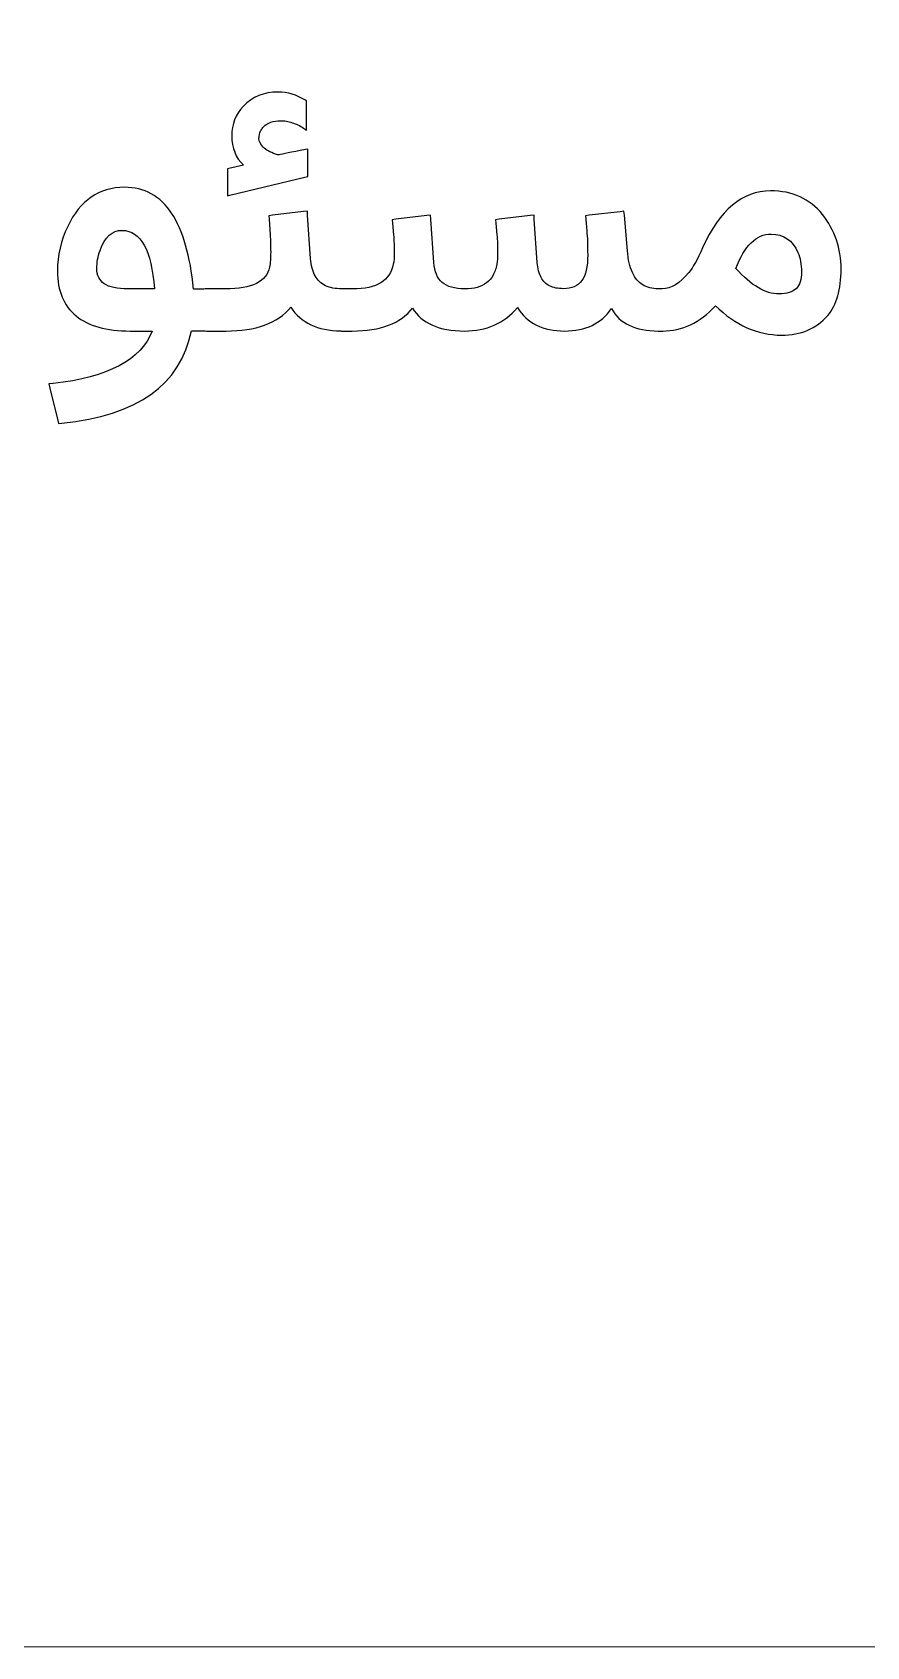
# Model space of a CAD drawing. Header units: millimetres. Extents: x -33 to 258, y -95 to 44.
# Drawn here: x 242.75 to 250.12, y -48.24 to -33.99 of the extents above; entities that cross this region are included whole.
import ezdxf

# ---------------------------------------------------------------- set-up
doc = ezdxf.new("R2010")
doc.units = ezdxf.units.MM
doc.header["$MEASUREMENT"] = 0
doc.layers.add('Layer 1', color=7, linetype='Continuous')

msp = doc.modelspace()

# ---------------------------------------------------------------- linework, layer by layer
at = {"layer": 'Layer 1', "color": 250, "lineweight": 18}
msp.add_open_spline([(211.2956, 1.5563), (211.2956, 1.5563), (255.0956, 1.5563), (255.0956, 1.5563), (256.7479, 1.5563), (258.0956, 0.2086), (258.0956, -1.4437), (258.0956, -1.4437), (258.0956, -45.2437), (258.0956, -45.2437), (258.0956, -46.896), (256.7479, -48.2437), (255.0956, -48.2437), (255.0956, -48.2437), (211.2956, -48.2437), (211.2956, -48.2437), (209.6433, -48.2437), (208.2956, -46.896), (208.2956, -45.2437), (208.2956, -45.2437), (208.2956, -1.4437), (208.2956, -1.4437), (208.2956, 0.2086), (209.6433, 1.5563), (211.2956, 1.5563)], degree=3, knots=[0, 0, 0, 0, 0.125, 0.125, 0.125, 0.25, 0.25, 0.25, 0.375, 0.375, 0.375, 0.5, 0.5, 0.5, 0.625, 0.625, 0.625, 0.75, 0.75, 0.75, 0.875, 0.875, 0.875, 1, 1, 1, 1], dxfattribs=at)
at = {"layer": 'Layer 1', "color": 250}
for points, knots in [([(244.6186, -35.1632), (244.55, -35.0991), (244.516, -35.013), (244.516, -34.9058), (244.516, -34.8038), (244.5494, -34.7171), (244.6169, -34.6451), (244.6979, -34.5606), (244.8, -34.5187), (244.9241, -34.5187), (245.0108, -34.5187), (245.0913, -34.5431), (245.1667, -34.5918), (245.1667, -34.5918), (245.1752, -34.5969), (245.1752, -34.5969), (245.1752, -34.5969), (245.1752, -34.6054), (245.1752, -34.6054), (245.1752, -34.6054), (245.1769, -34.8242), (245.1769, -34.8242), (245.1769, -34.8242), (245.1769, -34.856), (245.1769, -34.856), (245.1769, -34.856), (245.1503, -34.8378), (245.1503, -34.8378), (245.1333, -34.8265), (245.1168, -34.8174), (245.1004, -34.8095), (245.0834, -34.8015), (245.0664, -34.7953), (245.0488, -34.7896), (245.0324, -34.784), (245.0154, -34.7794), (244.9989, -34.776), (244.9814, -34.7738), (244.9643, -34.7726), (244.9473, -34.7726), (244.9145, -34.7726), (244.8856, -34.7772), (244.8612, -34.7862), (244.8357, -34.7947), (244.8147, -34.8078), (244.7983, -34.8242), (244.7937, -34.8288), (244.7892, -34.8339), (244.7858, -34.8395), (244.7818, -34.8446), (244.7779, -34.8497), (244.775, -34.8543), (244.7716, -34.8599), (244.7688, -34.8656), (244.7665, -34.8707), (244.7642, -34.8775), (244.7625, -34.8837), (244.7614, -34.8894), (244.7603, -34.8945), (244.7591, -34.9007), (244.758, -34.9075), (244.7569, -34.9138), (244.7563, -34.9206), (244.7563, -34.9274), (244.7574, -34.9563), (244.7699, -34.9824), (244.7932, -35.0056), (244.8175, -35.0288), (244.8538, -35.0498), (244.9026, -35.0685), (244.915, -35.0731), (244.9252, -35.0742), (244.9343, -35.0719), (244.9621, -35.0663), (245.0392, -35.0515), (245.1667, -35.0271), (245.1667, -35.0271), (245.1866, -35.022), (245.1866, -35.022), (245.1866, -35.022), (245.1866, -35.0419), (245.1866, -35.0419), (245.1866, -35.0419), (245.1866, -35.2511), (245.1866, -35.2511), (245.1866, -35.2511), (245.1866, -35.2647), (245.1866, -35.2647), (245.1866, -35.2647), (245.1735, -35.2681), (245.1735, -35.2681), (245.1735, -35.2681), (244.499, -35.4307), (244.499, -35.4307), (244.499, -35.4307), (244.4774, -35.4353), (244.4774, -35.4353), (244.4774, -35.4353), (244.4774, -35.4137), (244.4774, -35.4137), (244.4774, -35.4137), (244.4774, -35.2097), (244.4774, -35.2097), (244.4774, -35.2097), (244.4774, -35.1966), (244.4774, -35.1966), (244.4774, -35.1966), (244.491, -35.1932), (244.491, -35.1932), (244.491, -35.1932), (244.6186, -35.1632), (244.6186, -35.1632)], [0, 0, 0, 0, 0.027027, 0.027027, 0.027027, 0.0540541, 0.0540541, 0.0540541, 0.0810811, 0.0810811, 0.0810811, 0.1081081, 0.1081081, 0.1081081, 0.1351351, 0.1351351, 0.1351351, 0.1621622, 0.1621622, 0.1621622, 0.1891892, 0.1891892, 0.1891892, 0.2162162, 0.2162162, 0.2162162, 0.2432432, 0.2432432, 0.2432432, 0.2702703, 0.2702703, 0.2702703, 0.2972973, 0.2972973, 0.2972973, 0.3243243, 0.3243243, 0.3243243, 0.3513514, 0.3513514, 0.3513514, 0.3783784, 0.3783784, 0.3783784, 0.4054054, 0.4054054, 0.4054054, 0.4324324, 0.4324324, 0.4324324, 0.4594595, 0.4594595, 0.4594595, 0.4864865, 0.4864865, 0.4864865, 0.5135135, 0.5135135, 0.5135135, 0.5405405, 0.5405405, 0.5405405, 0.5675676, 0.5675676, 0.5675676, 0.5945946, 0.5945946, 0.5945946, 0.6216216, 0.6216216, 0.6216216, 0.6486486, 0.6486486, 0.6486486, 0.6756757, 0.6756757, 0.6756757, 0.7027027, 0.7027027, 0.7027027, 0.7297297, 0.7297297, 0.7297297, 0.7567568, 0.7567568, 0.7567568, 0.7837838, 0.7837838, 0.7837838, 0.8108108, 0.8108108, 0.8108108, 0.8378378, 0.8378378, 0.8378378, 0.8648649, 0.8648649, 0.8648649, 0.8918919, 0.8918919, 0.8918919, 0.9189189, 0.9189189, 0.9189189, 0.9459459, 0.9459459, 0.9459459, 0.972973, 0.972973, 0.972973, 1, 1, 1, 1]), ([(244.1775, -36.2583), (244.1775, -36.2583), (244.2698, -36.2583), (244.2698, -36.2583), (244.2772, -36.2572), (244.285, -36.2566), (244.2932, -36.2566), (244.2932, -36.2566), (244.4581, -36.2566), (244.4581, -36.2566), (244.6945, -36.2566), (244.8255, -36.192), (244.8498, -36.0639), (244.8566, -36.0271), (244.8595, -35.9834), (244.8595, -35.9324), (244.8595, -35.8786), (244.8583, -35.827), (244.8549, -35.7782), (244.8549, -35.7782), (244.8464, -35.6422), (244.8464, -35.6422), (244.8464, -35.6422), (244.843, -35.6104), (244.843, -35.6104), (244.843, -35.6104), (244.8748, -35.607), (244.8748, -35.607), (244.8748, -35.607), (245.1486, -35.5742), (245.1486, -35.5742), (245.1486, -35.5742), (245.1837, -35.5708), (245.1837, -35.5708), (245.1837, -35.5708), (245.1854, -35.6053), (245.1854, -35.6053), (245.1854, -35.6053), (245.2121, -35.9891), (245.2121, -35.9891), (245.216, -36.0509), (245.2296, -36.1019), (245.2517, -36.141), (245.2738, -36.1801), (245.305, -36.2096), (245.3447, -36.2283), (245.3827, -36.2462), (245.4309, -36.2558), (245.4891, -36.2566), (245.4891, -36.2566), (245.49, -36.2566), (245.49, -36.2566), (245.49, -36.2566), (245.4911, -36.2566), (245.4911, -36.2566), (245.4911, -36.2566), (245.4914, -36.2566), (245.4914, -36.2566), (245.4914, -36.2566), (245.4922, -36.2566), (245.4922, -36.2566), (245.4922, -36.2566), (245.4935, -36.2566), (245.4935, -36.2566), (245.4935, -36.2566), (245.4943, -36.2566), (245.4943, -36.2566), (245.4943, -36.2566), (245.4948, -36.2566), (245.4948, -36.2566), (245.4948, -36.2566), (245.4962, -36.2566), (245.4962, -36.2566), (245.4962, -36.2566), (245.4972, -36.2566), (245.4972, -36.2566), (245.4972, -36.2566), (245.4974, -36.2566), (245.4974, -36.2566), (245.4974, -36.2566), (245.4977, -36.2566), (245.4977, -36.2566), (245.4977, -36.2566), (245.4978, -36.2566), (245.4978, -36.2566), (245.4978, -36.2566), (245.4985, -36.2566), (245.4985, -36.2566), (245.4985, -36.2566), (245.4993, -36.2566), (245.4993, -36.2566), (245.4993, -36.2566), (245.5004, -36.2566), (245.5004, -36.2566), (245.5004, -36.2566), (245.501, -36.2566), (245.501, -36.2566), (245.501, -36.2566), (245.5015, -36.2566), (245.5015, -36.2566), (245.5015, -36.2566), (245.5027, -36.2566), (245.5027, -36.2566), (245.5027, -36.2566), (245.504, -36.2566), (245.504, -36.2566), (245.504, -36.2566), (245.5045, -36.2566), (245.5045, -36.2566), (245.5045, -36.2566), (245.5053, -36.2566), (245.5053, -36.2566), (245.5053, -36.2566), (245.5063, -36.2566), (245.5063, -36.2566), (245.5063, -36.2566), (245.5065, -36.2566), (245.5065, -36.2566), (245.5065, -36.2566), (245.5076, -36.2566), (245.5076, -36.2566), (245.5076, -36.2566), (245.5083, -36.2566), (245.5083, -36.2566), (245.5083, -36.2566), (245.5087, -36.2566), (245.5087, -36.2566), (245.5087, -36.2566), (245.5095, -36.2566), (245.5095, -36.2566), (245.5095, -36.2566), (245.5102, -36.2566), (245.5102, -36.2566), (245.5102, -36.2566), (245.5106, -36.2566), (245.5106, -36.2566), (245.5106, -36.2566), (245.5108, -36.2566), (245.5108, -36.2566), (245.5108, -36.2566), (245.5122, -36.2566), (245.5122, -36.2566), (245.5122, -36.2566), (245.5823, -36.2566), (245.5823, -36.2566), (245.6911, -36.2566), (245.7744, -36.2385), (245.8334, -36.2028), (245.8918, -36.1665), (245.9286, -36.1121), (245.9428, -36.039), (245.9484, -36.0146), (245.9513, -35.9783), (245.9513, -35.9296), (245.9513, -35.8831), (245.949, -35.8326), (245.9445, -35.7782), (245.9445, -35.7782), (245.9343, -35.6768), (245.9343, -35.6768), (245.9343, -35.6768), (245.9331, -35.6456), (245.9331, -35.6456), (245.9331, -35.6456), (245.9643, -35.6422), (245.9643, -35.6422), (245.9643, -35.6422), (246.2387, -35.6087), (246.2387, -35.6087), (246.2387, -35.6087), (246.2716, -35.6053), (246.2716, -35.6053), (246.2716, -35.6053), (246.275, -35.6405), (246.275, -35.6405), (246.275, -35.6405), (246.3016, -36.0242), (246.3016, -36.0242), (246.3073, -36.1036), (246.3316, -36.1625), (246.3753, -36.2), (246.4189, -36.2379), (246.4853, -36.2566), (246.5737, -36.2566), (246.6162, -36.2566), (246.653, -36.2521), (246.6842, -36.243), (246.716, -36.2345), (246.7432, -36.2209), (246.7664, -36.2034), (246.7897, -36.1858), (246.8089, -36.1631), (246.8237, -36.1359), (246.839, -36.1093), (246.8503, -36.0764), (246.8577, -36.039), (246.8622, -36.0146), (246.8645, -35.9783), (246.8645, -35.9296), (246.8645, -35.8808), (246.8622, -35.8304), (246.8577, -35.7782), (246.8577, -35.7782), (246.848, -35.6768), (246.848, -35.6768), (246.848, -35.6768), (246.8463, -35.6456), (246.8463, -35.6456), (246.8463, -35.6456), (246.8781, -35.6422), (246.8781, -35.6422), (246.8781, -35.6422), (247.1519, -35.6087), (247.1519, -35.6087), (247.1519, -35.6087), (247.1864, -35.6053), (247.1864, -35.6053), (247.1864, -35.6053), (247.1881, -35.6405), (247.1881, -35.6405), (247.1881, -35.6405), (247.2148, -36.0242), (247.2148, -36.0242), (247.2193, -36.0781), (247.2307, -36.1223), (247.2482, -36.1557), (247.2658, -36.1898), (247.2913, -36.2147), (247.3236, -36.2306), (247.3565, -36.247), (247.3967, -36.2549), (247.4455, -36.2549), (247.5186, -36.2549), (247.573, -36.2311), (247.6088, -36.1841), (247.6439, -36.137), (247.6609, -36.0616), (247.6598, -35.9573), (247.6598, -35.8712), (247.6575, -35.8003), (247.6518, -35.7448), (247.6518, -35.7448), (247.6433, -35.6439), (247.6433, -35.6439), (247.6433, -35.6439), (247.6399, -35.6104), (247.6399, -35.6104), (247.6399, -35.6104), (247.6734, -35.607), (247.6734, -35.607), (247.6734, -35.607), (247.9455, -35.5759), (247.9455, -35.5759), (247.9455, -35.5759), (247.9806, -35.5708), (247.9806, -35.5708), (247.9806, -35.5708), (247.984, -35.6053), (247.984, -35.6053), (247.984, -35.6053), (248.0106, -35.9194), (248.0106, -35.9194), (248.0169, -35.9982), (248.0316, -36.0622), (248.0543, -36.1121), (248.077, -36.162), (248.1076, -36.1983), (248.1456, -36.2215), (248.1835, -36.2444), (248.2285, -36.2563), (248.2819, -36.2566), (248.2819, -36.2566), (248.2834, -36.2566), (248.2834, -36.2566), (248.2834, -36.2566), (248.2844, -36.2566), (248.2844, -36.2566), (248.2844, -36.2566), (248.2845, -36.2566), (248.2845, -36.2566), (248.2845, -36.2566), (248.2847, -36.2566), (248.2847, -36.2566), (248.2847, -36.2566), (248.2851, -36.2566), (248.2851, -36.2566), (248.2851, -36.2566), (248.2853, -36.2566), (248.2853, -36.2566), (248.2853, -36.2566), (248.2857, -36.2566), (248.2857, -36.2566), (248.2857, -36.2566), (248.2864, -36.2566), (248.2864, -36.2566), (248.2864, -36.2566), (248.2872, -36.2566), (248.2872, -36.2566), (248.2872, -36.2566), (248.2873, -36.2566), (248.2873, -36.2566), (248.2873, -36.2566), (248.2874, -36.2566), (248.2874, -36.2566), (248.2874, -36.2566), (248.2876, -36.2566), (248.2876, -36.2566), (248.2876, -36.2566), (248.288, -36.2566), (248.288, -36.2566), (248.288, -36.2566), (248.2881, -36.2566), (248.2881, -36.2566), (248.2881, -36.2566), (248.2884, -36.2566), (248.2884, -36.2566), (248.2884, -36.2566), (248.289, -36.2566), (248.289, -36.2566), (248.289, -36.2566), (248.2891, -36.2566), (248.2891, -36.2566), (248.2891, -36.2566), (248.2898, -36.2566), (248.2898, -36.2566), (248.2898, -36.2566), (248.2902, -36.2566), (248.2902, -36.2566), (248.2902, -36.2566), (248.2906, -36.2566), (248.2906, -36.2566), (248.2906, -36.2566), (248.2914, -36.2566), (248.2914, -36.2566), (248.2914, -36.2566), (248.2915, -36.2566), (248.2915, -36.2566), (248.2915, -36.2566), (248.2924, -36.2566), (248.2924, -36.2566), (248.2924, -36.2566), (248.2926, -36.2566), (248.2926, -36.2566), (248.2926, -36.2566), (248.2935, -36.2566), (248.2935, -36.2566), (248.2935, -36.2566), (248.2939, -36.2566), (248.2939, -36.2566), (248.2939, -36.2566), (248.2946, -36.2566), (248.2946, -36.2566), (248.2946, -36.2566), (248.2953, -36.2566), (248.2953, -36.2566), (248.2953, -36.2566), (248.2957, -36.2566), (248.2957, -36.2566), (248.2957, -36.2566), (248.2966, -36.2566), (248.2966, -36.2566), (248.2966, -36.2566), (248.2969, -36.2566), (248.2969, -36.2566), (248.2969, -36.2566), (248.298, -36.2566), (248.298, -36.2566), (248.298, -36.2566), (248.2981, -36.2566), (248.2981, -36.2566), (248.2981, -36.2566), (248.2994, -36.2566), (248.2994, -36.2566), (248.2994, -36.2566), (248.2995, -36.2566), (248.2995, -36.2566), (248.2995, -36.2566), (248.3006, -36.2566), (248.3006, -36.2566), (248.3006, -36.2566), (248.3009, -36.2566), (248.3009, -36.2566), (248.3009, -36.2566), (248.3018, -36.2566), (248.3018, -36.2566), (248.3018, -36.2566), (248.3023, -36.2566), (248.3023, -36.2566), (248.3023, -36.2566), (248.3031, -36.2566), (248.3031, -36.2566), (248.3031, -36.2566), (248.3036, -36.2566), (248.3036, -36.2566), (248.3036, -36.2566), (248.3043, -36.2566), (248.3043, -36.2566), (248.3043, -36.2566), (248.305, -36.2566), (248.305, -36.2566), (248.305, -36.2566), (248.3055, -36.2566), (248.3055, -36.2566), (248.3055, -36.2566), (248.3063, -36.2566), (248.3063, -36.2566), (248.3063, -36.2566), (248.3066, -36.2566), (248.3066, -36.2566), (248.3066, -36.2566), (248.3075, -36.2566), (248.3075, -36.2566), (248.3075, -36.2566), (248.3077, -36.2566), (248.3077, -36.2566), (248.3077, -36.2566), (248.3087, -36.2566), (248.3087, -36.2566), (248.3087, -36.2566), (248.3088, -36.2566), (248.3088, -36.2566), (248.3088, -36.2566), (248.3097, -36.2566), (248.3097, -36.2566), (248.3097, -36.2566), (248.3098, -36.2566), (248.3098, -36.2566), (248.3098, -36.2566), (248.3106, -36.2566), (248.3106, -36.2566), (248.3106, -36.2566), (248.3108, -36.2566), (248.3108, -36.2566), (248.3108, -36.2566), (248.3114, -36.2566), (248.3114, -36.2566), (248.3114, -36.2566), (248.3117, -36.2566), (248.3117, -36.2566), (248.3117, -36.2566), (248.3122, -36.2566), (248.3122, -36.2566), (248.3122, -36.2566), (248.3125, -36.2566), (248.3125, -36.2566), (248.3125, -36.2566), (248.3128, -36.2566), (248.3128, -36.2566), (248.3128, -36.2566), (248.3132, -36.2566), (248.3132, -36.2566), (248.3132, -36.2566), (248.3138, -36.2566), (248.3138, -36.2566), (248.3138, -36.2566), (248.3139, -36.2566), (248.3139, -36.2566), (248.3139, -36.2566), (248.3142, -36.2566), (248.3142, -36.2566), (248.3142, -36.2566), (248.3144, -36.2566), (248.3144, -36.2566), (248.3144, -36.2566), (248.3145, -36.2566), (248.3145, -36.2566), (248.3145, -36.2566), (248.3155, -36.2566), (248.3155, -36.2566), (248.3155, -36.2566), (248.3165, -36.2566), (248.3165, -36.2566), (248.3957, -36.2556), (248.4746, -36.2075), (248.5531, -36.1121), (248.59, -36.0679), (248.6302, -35.9953), (248.6745, -35.8944), (248.8264, -35.56), (249.0265, -35.3922), (249.2759, -35.3911), (249.3722, -35.3911), (249.4584, -35.4086), (249.5355, -35.4438), (249.6126, -35.4784), (249.6789, -35.5305), (249.7339, -35.6002), (249.8439, -35.738), (249.8983, -35.8984), (249.8983, -36.0821), (249.8983, -36.2617), (249.8592, -36.3984), (249.7804, -36.4925), (249.6806, -36.6075), (249.5446, -36.6648), (249.3722, -36.6648), (249.1585, -36.6648), (248.9641, -36.5786), (248.789, -36.4057), (248.6506, -36.5542), (248.4953, -36.6285), (248.3224, -36.6285), (248.3224, -36.6285), (248.3166, -36.6285), (248.3166, -36.6285), (248.3166, -36.6285), (248.3156, -36.6285), (248.3156, -36.6285), (248.3156, -36.6285), (248.3145, -36.6285), (248.3145, -36.6285), (248.3145, -36.6285), (248.3144, -36.6285), (248.3144, -36.6285), (248.3144, -36.6285), (248.3143, -36.6285), (248.3143, -36.6285), (248.3143, -36.6285), (248.3142, -36.6285), (248.3142, -36.6285), (248.3142, -36.6285), (248.3138, -36.6285), (248.3138, -36.6285), (248.3138, -36.6285), (248.3134, -36.6285), (248.3134, -36.6285), (248.3134, -36.6285), (248.3128, -36.6285), (248.3128, -36.6285), (248.3128, -36.6285), (248.3127, -36.6285), (248.3127, -36.6285), (248.3127, -36.6285), (248.312, -36.6285), (248.312, -36.6285), (248.312, -36.6285), (248.3113, -36.6285), (248.3113, -36.6285), (248.3113, -36.6285), (248.3112, -36.6285), (248.3112, -36.6285), (248.3112, -36.6285), (248.3103, -36.6285), (248.3103, -36.6285), (248.3103, -36.6285), (248.3097, -36.6285), (248.3097, -36.6285), (248.3097, -36.6285), (248.3094, -36.6285), (248.3094, -36.6285), (248.3094, -36.6285), (248.3083, -36.6285), (248.3083, -36.6285), (248.3083, -36.6285), (248.3081, -36.6285), (248.3081, -36.6285), (248.3081, -36.6285), (248.3072, -36.6285), (248.3072, -36.6285), (248.3072, -36.6285), (248.3065, -36.6285), (248.3065, -36.6285), (248.3065, -36.6285), (248.3061, -36.6285), (248.3061, -36.6285), (248.3061, -36.6285), (248.3049, -36.6285), (248.3049, -36.6285), (248.3049, -36.6285), (248.3036, -36.6285), (248.3036, -36.6285), (248.3036, -36.6285), (248.3032, -36.6285), (248.3032, -36.6285), (248.3032, -36.6285), (248.3024, -36.6285), (248.3024, -36.6285), (248.3024, -36.6285), (248.3016, -36.6285), (248.3016, -36.6285), (248.3016, -36.6285), (248.3012, -36.6285), (248.3012, -36.6285), (248.3012, -36.6285), (248.3, -36.6285), (248.3, -36.6285), (248.3, -36.6285), (248.2999, -36.6285), (248.2999, -36.6285), (248.2999, -36.6285), (248.2987, -36.6285), (248.2987, -36.6285), (248.2987, -36.6285), (248.2984, -36.6285), (248.2984, -36.6285), (248.2984, -36.6285), (248.2974, -36.6285), (248.2974, -36.6285), (248.2974, -36.6285), (248.2969, -36.6285), (248.2969, -36.6285), (248.2969, -36.6285), (248.2962, -36.6285), (248.2962, -36.6285), (248.2962, -36.6285), (248.2954, -36.6285), (248.2954, -36.6285), (248.2954, -36.6285), (248.2951, -36.6285), (248.2951, -36.6285), (248.2951, -36.6285), (248.2941, -36.6285), (248.2941, -36.6285), (248.2941, -36.6285), (248.294, -36.6285), (248.294, -36.6285), (248.294, -36.6285), (248.2929, -36.6285), (248.2929, -36.6285), (248.2929, -36.6285), (248.2928, -36.6285), (248.2928, -36.6285), (248.2928, -36.6285), (248.292, -36.6285), (248.292, -36.6285), (248.292, -36.6285), (248.2916, -36.6285), (248.2916, -36.6285), (248.2916, -36.6285), (248.2911, -36.6285), (248.2911, -36.6285), (248.2911, -36.6285), (248.2905, -36.6285), (248.2905, -36.6285), (248.2905, -36.6285), (248.2903, -36.6285), (248.2903, -36.6285), (248.2903, -36.6285), (248.2896, -36.6285), (248.2896, -36.6285), (248.2896, -36.6285), (248.2889, -36.6285), (248.2889, -36.6285), (248.2889, -36.6285), (248.2888, -36.6285), (248.2888, -36.6285), (248.2888, -36.6285), (248.2885, -36.6285), (248.2885, -36.6285), (248.2885, -36.6285), (248.2882, -36.6285), (248.2882, -36.6285), (248.2882, -36.6285), (248.2881, -36.6285), (248.2881, -36.6285), (248.2881, -36.6285), (248.2879, -36.6285), (248.2879, -36.6285), (248.2879, -36.6285), (248.2878, -36.6285), (248.2878, -36.6285), (248.2878, -36.6285), (248.2877, -36.6285), (248.2877, -36.6285), (248.2877, -36.6285), (248.2874, -36.6285), (248.2874, -36.6285), (248.2874, -36.6285), (248.2873, -36.6285), (248.2873, -36.6285), (248.2873, -36.6285), (248.2853, -36.6285), (248.2853, -36.6285), (248.2853, -36.6285), (248.2833, -36.6285), (248.2833, -36.6285), (248.0802, -36.6276), (247.9417, -36.5618), (247.8695, -36.4307), (247.7794, -36.5627), (247.6416, -36.6285), (247.4557, -36.6285), (247.3605, -36.6285), (247.2777, -36.6109), (247.2074, -36.5763), (247.1371, -36.5412), (247.081, -36.4896), (247.0391, -36.421), (246.9229, -36.5593), (246.7664, -36.6285), (246.5708, -36.6285), (246.3469, -36.6274), (246.1939, -36.5599), (246.1123, -36.4261), (246.008, -36.561), (245.8305, -36.6285), (245.5789, -36.6285), (245.5789, -36.6285), (245.5133, -36.6285), (245.5133, -36.6285), (245.5133, -36.6285), (245.5122, -36.6285), (245.5122, -36.6285), (245.5122, -36.6285), (245.5113, -36.6285), (245.5113, -36.6285), (245.5113, -36.6285), (245.5108, -36.6285), (245.5108, -36.6285), (245.5108, -36.6285), (245.5106, -36.6285), (245.5106, -36.6285), (245.5106, -36.6285), (245.5101, -36.6285), (245.5101, -36.6285), (245.5101, -36.6285), (245.5094, -36.6285), (245.5094, -36.6285), (245.5094, -36.6285), (245.5093, -36.6285), (245.5093, -36.6285), (245.5093, -36.6285), (245.5082, -36.6285), (245.5082, -36.6285), (245.5082, -36.6285), (245.5075, -36.6285), (245.5075, -36.6285), (245.5075, -36.6285), (245.507, -36.6285), (245.507, -36.6285), (245.507, -36.6285), (245.5056, -36.6285), (245.5056, -36.6285), (245.5056, -36.6285), (245.5041, -36.6285), (245.5041, -36.6285), (245.5041, -36.6285), (245.5038, -36.6285), (245.5038, -36.6285), (245.5038, -36.6285), (245.5026, -36.6285), (245.5026, -36.6285), (245.5026, -36.6285), (245.5021, -36.6285), (245.5021, -36.6285), (245.5021, -36.6285), (245.5011, -36.6285), (245.5011, -36.6285), (245.5011, -36.6285), (245.5004, -36.6285), (245.5004, -36.6285), (245.5004, -36.6285), (245.4996, -36.6285), (245.4996, -36.6285), (245.4996, -36.6285), (245.4988, -36.6285), (245.4988, -36.6285), (245.4988, -36.6285), (245.4982, -36.6285), (245.4982, -36.6285), (245.4982, -36.6285), (245.4973, -36.6285), (245.4973, -36.6285), (245.4973, -36.6285), (245.497, -36.6285), (245.497, -36.6285), (245.497, -36.6285), (245.4959, -36.6285), (245.4959, -36.6285), (245.4959, -36.6285), (245.4951, -36.6285), (245.4951, -36.6285), (245.4951, -36.6285), (245.4946, -36.6285), (245.4946, -36.6285), (245.4946, -36.6285), (245.4945, -36.6285), (245.4945, -36.6285), (245.4945, -36.6285), (245.4944, -36.6285), (245.4944, -36.6285), (245.4944, -36.6285), (245.4932, -36.6285), (245.4932, -36.6285), (245.4932, -36.6285), (245.492, -36.6285), (245.492, -36.6285), (245.492, -36.6285), (245.4909, -36.6285), (245.4909, -36.6285), (245.4909, -36.6285), (245.4899, -36.6285), (245.4899, -36.6285), (245.4899, -36.6285), (245.489, -36.6285), (245.489, -36.6285), (245.489, -36.6285), (245.4882, -36.6285), (245.4882, -36.6285), (245.4882, -36.6285), (245.4875, -36.6285), (245.4875, -36.6285), (245.4875, -36.6285), (245.4869, -36.6285), (245.4869, -36.6285), (245.4869, -36.6285), (245.4865, -36.6285), (245.4865, -36.6285), (245.4865, -36.6285), (245.4862, -36.6285), (245.4862, -36.6285), (245.4862, -36.6285), (245.486, -36.6285), (245.486, -36.6285), (245.486, -36.6285), (245.4859, -36.6285), (245.4859, -36.6285), (245.4859, -36.6285), (245.4799, -36.6284), (245.4799, -36.6284), (245.4799, -36.6284), (245.4779, -36.6283), (245.4779, -36.6283), (245.275, -36.6246), (245.128, -36.5552), (245.0375, -36.4193), (244.9179, -36.5588), (244.7274, -36.6285), (244.4661, -36.6285), (244.4661, -36.6285), (244.3202, -36.6285), (244.3202, -36.6285), (244.3202, -36.6285), (244.3201, -36.6285), (244.3201, -36.6285), (244.3201, -36.6285), (244.3187, -36.6285), (244.3187, -36.6285), (244.3187, -36.6285), (244.3186, -36.6285), (244.3186, -36.6285), (244.3186, -36.6285), (244.3182, -36.6285), (244.3182, -36.6285), (244.3182, -36.6285), (244.3177, -36.6285), (244.3177, -36.6285), (244.3177, -36.6285), (244.3172, -36.6285), (244.3172, -36.6285), (244.3172, -36.6285), (244.3169, -36.6285), (244.3169, -36.6285), (244.3169, -36.6285), (244.3159, -36.6285), (244.3159, -36.6285), (244.3159, -36.6285), (244.3147, -36.6285), (244.3147, -36.6285), (244.3147, -36.6285), (244.3144, -36.6285), (244.3144, -36.6285), (244.3144, -36.6285), (244.2932, -36.6285), (244.2932, -36.6285), (244.2932, -36.6285), (244.2816, -36.6281), (244.2816, -36.6281), (244.2816, -36.6281), (244.2814, -36.6281), (244.2814, -36.6281), (244.2814, -36.6281), (244.1588, -36.6268), (244.1588, -36.6268), (244.0636, -37.1041), (243.6827, -37.3756), (243.0149, -37.4425), (243.0149, -37.4425), (242.9866, -37.4453), (242.9866, -37.4453), (242.9866, -37.4453), (242.9798, -37.4176), (242.9798, -37.4176), (242.9798, -37.4176), (242.9084, -37.1336), (242.9084, -37.1336), (242.9084, -37.1336), (242.9004, -37.095), (242.9004, -37.095), (242.9004, -37.095), (242.9384, -37.0916), (242.9384, -37.0916), (243.4225, -37.0389), (243.7139, -36.8841), (243.8136, -36.6285), (243.8136, -36.6285), (243.6175, -36.6285), (243.6175, -36.6285), (243.4083, -36.6285), (243.249, -36.5837), (243.1402, -36.4947), (243.0314, -36.4057), (242.9764, -36.2742), (242.9764, -36.1002), (242.9764, -35.9608), (243.0064, -35.8292), (243.0665, -35.7051), (243.1759, -35.475), (243.3431, -35.3599), (243.5676, -35.3599), (243.745, -35.3599), (243.8839, -35.4358), (243.9848, -35.5889), (244.0857, -35.7419), (244.1498, -35.9647), (244.1775, -36.2583)], [0, 0, 0, 0, 0.0032787, 0.0032787, 0.0032787, 0.0065574, 0.0065574, 0.0065574, 0.0098361, 0.0098361, 0.0098361, 0.0131148, 0.0131148, 0.0131148, 0.0163934, 0.0163934, 0.0163934, 0.0196721, 0.0196721, 0.0196721, 0.0229508, 0.0229508, 0.0229508, 0.0262295, 0.0262295, 0.0262295, 0.0295082, 0.0295082, 0.0295082, 0.0327869, 0.0327869, 0.0327869, 0.0360656, 0.0360656, 0.0360656, 0.0393443, 0.0393443, 0.0393443, 0.042623, 0.042623, 0.042623, 0.0459016, 0.0459016, 0.0459016, 0.0491803, 0.0491803, 0.0491803, 0.052459, 0.052459, 0.052459, 0.0557377, 0.0557377, 0.0557377, 0.0590164, 0.0590164, 0.0590164, 0.0622951, 0.0622951, 0.0622951, 0.0655738, 0.0655738, 0.0655738, 0.0688525, 0.0688525, 0.0688525, 0.0721311, 0.0721311, 0.0721311, 0.0754098, 0.0754098, 0.0754098, 0.0786885, 0.0786885, 0.0786885, 0.0819672, 0.0819672, 0.0819672, 0.0852459, 0.0852459, 0.0852459, 0.0885246, 0.0885246, 0.0885246, 0.0918033, 0.0918033, 0.0918033, 0.095082, 0.095082, 0.095082, 0.0983607, 0.0983607, 0.0983607, 0.1016393, 0.1016393, 0.1016393, 0.104918, 0.104918, 0.104918, 0.1081967, 0.1081967, 0.1081967, 0.1114754, 0.1114754, 0.1114754, 0.1147541, 0.1147541, 0.1147541, 0.1180328, 0.1180328, 0.1180328, 0.1213115, 0.1213115, 0.1213115, 0.1245902, 0.1245902, 0.1245902, 0.1278689, 0.1278689, 0.1278689, 0.1311475, 0.1311475, 0.1311475, 0.1344262, 0.1344262, 0.1344262, 0.1377049, 0.1377049, 0.1377049, 0.1409836, 0.1409836, 0.1409836, 0.1442623, 0.1442623, 0.1442623, 0.147541, 0.147541, 0.147541, 0.1508197, 0.1508197, 0.1508197, 0.1540984, 0.1540984, 0.1540984, 0.157377, 0.157377, 0.157377, 0.1606557, 0.1606557, 0.1606557, 0.1639344, 0.1639344, 0.1639344, 0.1672131, 0.1672131, 0.1672131, 0.1704918, 0.1704918, 0.1704918, 0.1737705, 0.1737705, 0.1737705, 0.1770492, 0.1770492, 0.1770492, 0.1803279, 0.1803279, 0.1803279, 0.1836066, 0.1836066, 0.1836066, 0.1868852, 0.1868852, 0.1868852, 0.1901639, 0.1901639, 0.1901639, 0.1934426, 0.1934426, 0.1934426, 0.1967213, 0.1967213, 0.1967213, 0.2, 0.2, 0.2, 0.2032787, 0.2032787, 0.2032787, 0.2065574, 0.2065574, 0.2065574, 0.2098361, 0.2098361, 0.2098361, 0.2131148, 0.2131148, 0.2131148, 0.2163934, 0.2163934, 0.2163934, 0.2196721, 0.2196721, 0.2196721, 0.2229508, 0.2229508, 0.2229508, 0.2262295, 0.2262295, 0.2262295, 0.2295082, 0.2295082, 0.2295082, 0.2327869, 0.2327869, 0.2327869, 0.2360656, 0.2360656, 0.2360656, 0.2393443, 0.2393443, 0.2393443, 0.242623, 0.242623, 0.242623, 0.2459016, 0.2459016, 0.2459016, 0.2491803, 0.2491803, 0.2491803, 0.252459, 0.252459, 0.252459, 0.2557377, 0.2557377, 0.2557377, 0.2590164, 0.2590164, 0.2590164, 0.2622951, 0.2622951, 0.2622951, 0.2655738, 0.2655738, 0.2655738, 0.2688525, 0.2688525, 0.2688525, 0.2721311, 0.2721311, 0.2721311, 0.2754098, 0.2754098, 0.2754098, 0.2786885, 0.2786885, 0.2786885, 0.2819672, 0.2819672, 0.2819672, 0.2852459, 0.2852459, 0.2852459, 0.2885246, 0.2885246, 0.2885246, 0.2918033, 0.2918033, 0.2918033, 0.295082, 0.295082, 0.295082, 0.2983607, 0.2983607, 0.2983607, 0.3016393, 0.3016393, 0.3016393, 0.304918, 0.304918, 0.304918, 0.3081967, 0.3081967, 0.3081967, 0.3114754, 0.3114754, 0.3114754, 0.3147541, 0.3147541, 0.3147541, 0.3180328, 0.3180328, 0.3180328, 0.3213115, 0.3213115, 0.3213115, 0.3245902, 0.3245902, 0.3245902, 0.3278689, 0.3278689, 0.3278689, 0.3311475, 0.3311475, 0.3311475, 0.3344262, 0.3344262, 0.3344262, 0.3377049, 0.3377049, 0.3377049, 0.3409836, 0.3409836, 0.3409836, 0.3442623, 0.3442623, 0.3442623, 0.347541, 0.347541, 0.347541, 0.3508197, 0.3508197, 0.3508197, 0.3540984, 0.3540984, 0.3540984, 0.357377, 0.357377, 0.357377, 0.3606557, 0.3606557, 0.3606557, 0.3639344, 0.3639344, 0.3639344, 0.3672131, 0.3672131, 0.3672131, 0.3704918, 0.3704918, 0.3704918, 0.3737705, 0.3737705, 0.3737705, 0.3770492, 0.3770492, 0.3770492, 0.3803279, 0.3803279, 0.3803279, 0.3836066, 0.3836066, 0.3836066, 0.3868852, 0.3868852, 0.3868852, 0.3901639, 0.3901639, 0.3901639, 0.3934426, 0.3934426, 0.3934426, 0.3967213, 0.3967213, 0.3967213, 0.4, 0.4, 0.4, 0.4032787, 0.4032787, 0.4032787, 0.4065574, 0.4065574, 0.4065574, 0.4098361, 0.4098361, 0.4098361, 0.4131148, 0.4131148, 0.4131148, 0.4163934, 0.4163934, 0.4163934, 0.4196721, 0.4196721, 0.4196721, 0.4229508, 0.4229508, 0.4229508, 0.4262295, 0.4262295, 0.4262295, 0.4295082, 0.4295082, 0.4295082, 0.4327869, 0.4327869, 0.4327869, 0.4360656, 0.4360656, 0.4360656, 0.4393443, 0.4393443, 0.4393443, 0.442623, 0.442623, 0.442623, 0.4459016, 0.4459016, 0.4459016, 0.4491803, 0.4491803, 0.4491803, 0.452459, 0.452459, 0.452459, 0.4557377, 0.4557377, 0.4557377, 0.4590164, 0.4590164, 0.4590164, 0.4622951, 0.4622951, 0.4622951, 0.4655738, 0.4655738, 0.4655738, 0.4688525, 0.4688525, 0.4688525, 0.4721311, 0.4721311, 0.4721311, 0.4754098, 0.4754098, 0.4754098, 0.4786885, 0.4786885, 0.4786885, 0.4819672, 0.4819672, 0.4819672, 0.4852459, 0.4852459, 0.4852459, 0.4885246, 0.4885246, 0.4885246, 0.4918033, 0.4918033, 0.4918033, 0.495082, 0.495082, 0.495082, 0.4983607, 0.4983607, 0.4983607, 0.5016393, 0.5016393, 0.5016393, 0.504918, 0.504918, 0.504918, 0.5081967, 0.5081967, 0.5081967, 0.5114754, 0.5114754, 0.5114754, 0.5147541, 0.5147541, 0.5147541, 0.5180328, 0.5180328, 0.5180328, 0.5213115, 0.5213115, 0.5213115, 0.5245902, 0.5245902, 0.5245902, 0.5278689, 0.5278689, 0.5278689, 0.5311475, 0.5311475, 0.5311475, 0.5344262, 0.5344262, 0.5344262, 0.5377049, 0.5377049, 0.5377049, 0.5409836, 0.5409836, 0.5409836, 0.5442623, 0.5442623, 0.5442623, 0.547541, 0.547541, 0.547541, 0.5508197, 0.5508197, 0.5508197, 0.5540984, 0.5540984, 0.5540984, 0.557377, 0.557377, 0.557377, 0.5606557, 0.5606557, 0.5606557, 0.5639344, 0.5639344, 0.5639344, 0.5672131, 0.5672131, 0.5672131, 0.5704918, 0.5704918, 0.5704918, 0.5737705, 0.5737705, 0.5737705, 0.5770492, 0.5770492, 0.5770492, 0.5803279, 0.5803279, 0.5803279, 0.5836066, 0.5836066, 0.5836066, 0.5868852, 0.5868852, 0.5868852, 0.5901639, 0.5901639, 0.5901639, 0.5934426, 0.5934426, 0.5934426, 0.5967213, 0.5967213, 0.5967213, 0.6, 0.6, 0.6, 0.6032787, 0.6032787, 0.6032787, 0.6065574, 0.6065574, 0.6065574, 0.6098361, 0.6098361, 0.6098361, 0.6131148, 0.6131148, 0.6131148, 0.6163934, 0.6163934, 0.6163934, 0.6196721, 0.6196721, 0.6196721, 0.6229508, 0.6229508, 0.6229508, 0.6262295, 0.6262295, 0.6262295, 0.6295082, 0.6295082, 0.6295082, 0.6327869, 0.6327869, 0.6327869, 0.6360656, 0.6360656, 0.6360656, 0.6393443, 0.6393443, 0.6393443, 0.642623, 0.642623, 0.642623, 0.6459016, 0.6459016, 0.6459016, 0.6491803, 0.6491803, 0.6491803, 0.652459, 0.652459, 0.652459, 0.6557377, 0.6557377, 0.6557377, 0.6590164, 0.6590164, 0.6590164, 0.6622951, 0.6622951, 0.6622951, 0.6655738, 0.6655738, 0.6655738, 0.6688525, 0.6688525, 0.6688525, 0.6721311, 0.6721311, 0.6721311, 0.6754098, 0.6754098, 0.6754098, 0.6786885, 0.6786885, 0.6786885, 0.6819672, 0.6819672, 0.6819672, 0.6852459, 0.6852459, 0.6852459, 0.6885246, 0.6885246, 0.6885246, 0.6918033, 0.6918033, 0.6918033, 0.695082, 0.695082, 0.695082, 0.6983607, 0.6983607, 0.6983607, 0.7016393, 0.7016393, 0.7016393, 0.704918, 0.704918, 0.704918, 0.7081967, 0.7081967, 0.7081967, 0.7114754, 0.7114754, 0.7114754, 0.7147541, 0.7147541, 0.7147541, 0.7180328, 0.7180328, 0.7180328, 0.7213115, 0.7213115, 0.7213115, 0.7245902, 0.7245902, 0.7245902, 0.7278689, 0.7278689, 0.7278689, 0.7311475, 0.7311475, 0.7311475, 0.7344262, 0.7344262, 0.7344262, 0.7377049, 0.7377049, 0.7377049, 0.7409836, 0.7409836, 0.7409836, 0.7442623, 0.7442623, 0.7442623, 0.747541, 0.747541, 0.747541, 0.7508197, 0.7508197, 0.7508197, 0.7540984, 0.7540984, 0.7540984, 0.757377, 0.757377, 0.757377, 0.7606557, 0.7606557, 0.7606557, 0.7639344, 0.7639344, 0.7639344, 0.7672131, 0.7672131, 0.7672131, 0.7704918, 0.7704918, 0.7704918, 0.7737705, 0.7737705, 0.7737705, 0.7770492, 0.7770492, 0.7770492, 0.7803279, 0.7803279, 0.7803279, 0.7836066, 0.7836066, 0.7836066, 0.7868852, 0.7868852, 0.7868852, 0.7901639, 0.7901639, 0.7901639, 0.7934426, 0.7934426, 0.7934426, 0.7967213, 0.7967213, 0.7967213, 0.8, 0.8, 0.8, 0.8032787, 0.8032787, 0.8032787, 0.8065574, 0.8065574, 0.8065574, 0.8098361, 0.8098361, 0.8098361, 0.8131148, 0.8131148, 0.8131148, 0.8163934, 0.8163934, 0.8163934, 0.8196721, 0.8196721, 0.8196721, 0.8229508, 0.8229508, 0.8229508, 0.8262295, 0.8262295, 0.8262295, 0.8295082, 0.8295082, 0.8295082, 0.8327869, 0.8327869, 0.8327869, 0.8360656, 0.8360656, 0.8360656, 0.8393443, 0.8393443, 0.8393443, 0.842623, 0.842623, 0.842623, 0.8459016, 0.8459016, 0.8459016, 0.8491803, 0.8491803, 0.8491803, 0.852459, 0.852459, 0.852459, 0.8557377, 0.8557377, 0.8557377, 0.8590164, 0.8590164, 0.8590164, 0.8622951, 0.8622951, 0.8622951, 0.8655738, 0.8655738, 0.8655738, 0.8688525, 0.8688525, 0.8688525, 0.8721311, 0.8721311, 0.8721311, 0.8754098, 0.8754098, 0.8754098, 0.8786885, 0.8786885, 0.8786885, 0.8819672, 0.8819672, 0.8819672, 0.8852459, 0.8852459, 0.8852459, 0.8885246, 0.8885246, 0.8885246, 0.8918033, 0.8918033, 0.8918033, 0.895082, 0.895082, 0.895082, 0.8983607, 0.8983607, 0.8983607, 0.9016393, 0.9016393, 0.9016393, 0.904918, 0.904918, 0.904918, 0.9081967, 0.9081967, 0.9081967, 0.9114754, 0.9114754, 0.9114754, 0.9147541, 0.9147541, 0.9147541, 0.9180328, 0.9180328, 0.9180328, 0.9213115, 0.9213115, 0.9213115, 0.9245902, 0.9245902, 0.9245902, 0.9278689, 0.9278689, 0.9278689, 0.9311475, 0.9311475, 0.9311475, 0.9344262, 0.9344262, 0.9344262, 0.9377049, 0.9377049, 0.9377049, 0.9409836, 0.9409836, 0.9409836, 0.9442623, 0.9442623, 0.9442623, 0.947541, 0.947541, 0.947541, 0.9508197, 0.9508197, 0.9508197, 0.9540984, 0.9540984, 0.9540984, 0.957377, 0.957377, 0.957377, 0.9606557, 0.9606557, 0.9606557, 0.9639344, 0.9639344, 0.9639344, 0.9672131, 0.9672131, 0.9672131, 0.9704918, 0.9704918, 0.9704918, 0.9737705, 0.9737705, 0.9737705, 0.9770492, 0.9770492, 0.9770492, 0.9803279, 0.9803279, 0.9803279, 0.9836066, 0.9836066, 0.9836066, 0.9868852, 0.9868852, 0.9868852, 0.9901639, 0.9901639, 0.9901639, 0.9934426, 0.9934426, 0.9934426, 0.9967213, 0.9967213, 0.9967213, 1, 1, 1, 1]), ([(243.8335, -36.2566), (243.8057, -35.9131), (243.7105, -35.7414), (243.5478, -35.7402), (243.4593, -35.7391), (243.3942, -35.7981), (243.3522, -35.9177), (243.3329, -35.9721), (243.3239, -36.0248), (243.3239, -36.0753), (243.3239, -36.1365), (243.3454, -36.1818), (243.3896, -36.2119), (243.4333, -36.2413), (243.5036, -36.2566), (243.6011, -36.2566), (243.6011, -36.2566), (243.8335, -36.2566), (243.8335, -36.2566)], [0, 0, 0, 0, 0.1666667, 0.1666667, 0.1666667, 0.3333333, 0.3333333, 0.3333333, 0.5, 0.5, 0.5, 0.6666667, 0.6666667, 0.6666667, 0.8333333, 0.8333333, 0.8333333, 1, 1, 1, 1]), ([(249.349, -36.3014), (249.4187, -36.3014), (249.4692, -36.2861), (249.5009, -36.2549), (249.5321, -36.2238), (249.548, -36.1745), (249.548, -36.107), (249.548, -36.0407), (249.5378, -35.9829), (249.5162, -35.9341), (249.4697, -35.827), (249.3921, -35.7731), (249.2821, -35.7731), (249.1495, -35.7731), (249.0446, -35.8746), (248.9686, -36.077), (249.1036, -36.2266), (249.2305, -36.3014), (249.349, -36.3014)], [0, 0, 0, 0, 0.1666667, 0.1666667, 0.1666667, 0.3333333, 0.3333333, 0.3333333, 0.5, 0.5, 0.5, 0.6666667, 0.6666667, 0.6666667, 0.8333333, 0.8333333, 0.8333333, 1, 1, 1, 1])]:
    msp.add_open_spline(points, degree=3, knots=knots, dxfattribs=at)

doc.saveas('drawing.dxf')
